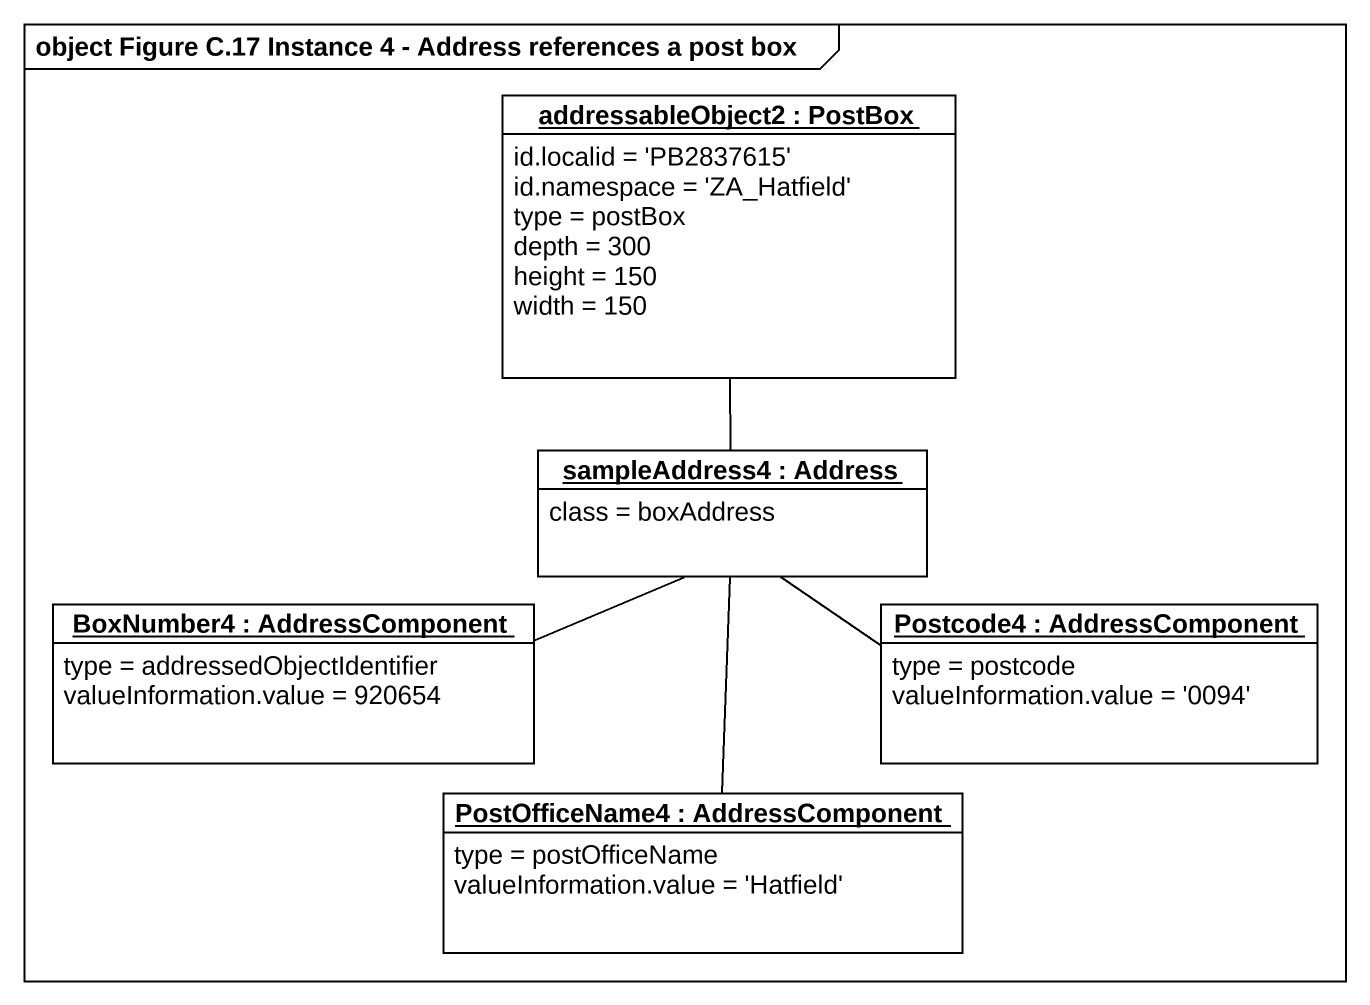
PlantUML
@startuml
mainframe object Figure C.17 Instance 4 - Address references a post box
hide circle
hide empty members
object "addressableObject2 : PostBox" as addressableObject2 {
  id.localid = 'PB2837615'
  id.namespace = 'ZA_Hatfield'
  type = postBox
  depth = 300
  height = 150
  width = 150
}
object "sampleAddress4 : Address" as sampleAddress4 {
  class = boxAddress
}
object "BoxNumber4 : AddressComponent" as BoxNumber4 {
  type = addressedObjectIdentifier
  valueInformation.value = 920654
}
object "Postcode4 : AddressComponent" as Postcode4 {
  type = postcode
  valueInformation.value = '0094'
}
object "PostOfficeName4 : AddressComponent" as PostOfficeName4 {
  type = postOfficeName
  valueInformation.value = 'Hatfield'
}
addressableObject2 -- sampleAddress4
BoxNumber4 -right- sampleAddress4
Postcode4 -left- sampleAddress4
PostOfficeName4 -up- sampleAddress4
@enduml
